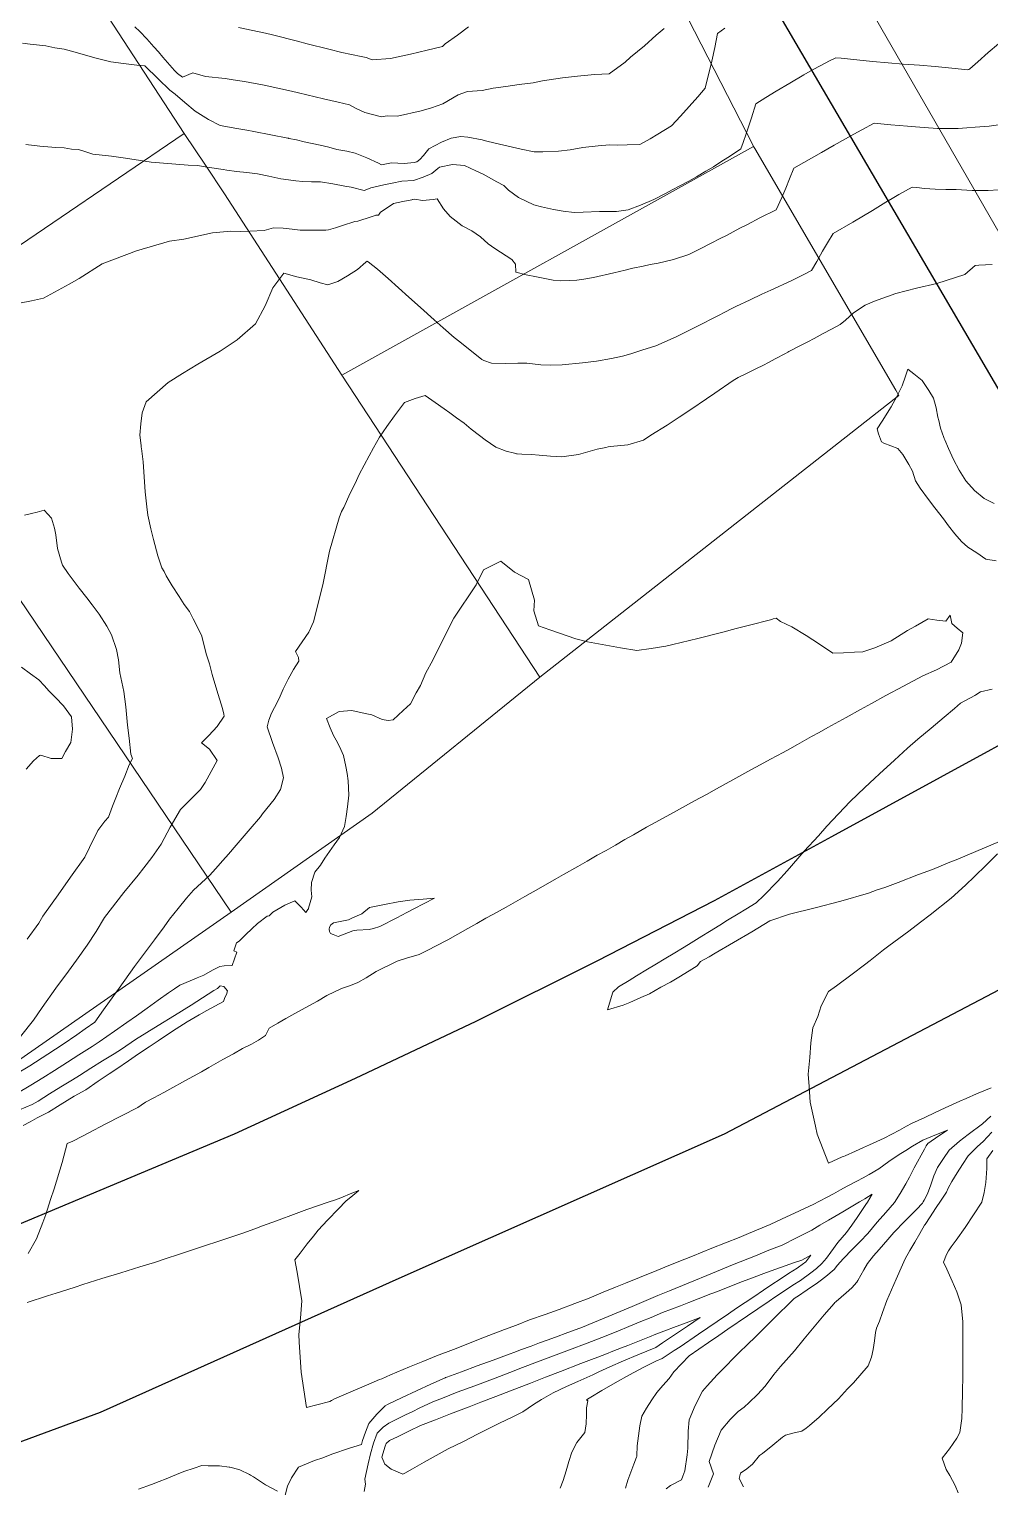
# Model space of a CAD drawing. Header units: inches. Extents: x 11351264 to 11356330, y 6702313 to 6706468.
# Drawn here: x 11353369.8 to 11353656.1, y 6704153.8 to 6704588.1 of the extents above; entities that cross this region are included whole.
import ezdxf

# ---------------------------------------------------------------- set-up
doc = ezdxf.new("R2010")
doc.units = ezdxf.units.IN
doc.header["$MEASUREMENT"] = 0
doc.layers.add('Shumate_Contours_clip1', color=7, linetype='Continuous', lineweight=0)
doc.layers.add('Shumate_Parcels_clip1', color=7, linetype='Continuous', lineweight=0)
doc.layers.add('Shumate_Streets_clip1', color=7, linetype='Continuous')

msp = doc.modelspace()

# ---------------------------------------------------------------- linework, layer by layer
at = {"layer": 'Shumate_Contours_clip1'}
for points, elevation in [([(11353577.11, 6704588.38), (11353574.95, 6704586.84), (11353574.07, 6704582.66), (11353573.17, 6704578.54), (11353572.22, 6704574.48), (11353571.37, 6704570.99), (11353571.24, 6704570.53), (11353569.06, 6704567.93), (11353566.49, 6704565.03), (11353563.89, 6704562.13), (11353561.19, 6704559.25), (11353557.17, 6704556.79), (11353554.79, 6704555.45), (11353551.79, 6704553.76), (11353548.02, 6704553.58), (11353545.11, 6704553.53), (11353542.7, 6704553.65), (11353539.33, 6704553.32), (11353534.74, 6704552.79), (11353530.95, 6704552.15), (11353527.55, 6704551.69), (11353522.87, 6704551.56), (11353520.24, 6704551.58), (11353516.4, 6704552.32), (11353512.55, 6704553.21), (11353508.69, 6704554.13), (11353505.77, 6704554.86), (11353504.73, 6704555.11), (11353500.54, 6704555.92), (11353498.44, 6704556.13), (11353495.49, 6704555.64), (11353492.69, 6704554.43), (11353488.85, 6704552.46), (11353487.28, 6704550.46), (11353486.25, 6704549.24), (11353485.3, 6704548.61), (11353484.53, 6704548.33), (11353481.51, 6704548.04), (11353477.71, 6704548.22), (11353474.8, 6704547.71), (11353473.91, 6704548.15), (11353470.36, 6704549.78), (11353466.98, 6704551.18), (11353464.48, 6704551.74), (11353461.47, 6704552.26), (11353459.07, 6704552.89), (11353456.46, 6704553.57), (11353454.09, 6704554.06), (11353451.75, 6704554.56), (11353449.43, 6704555.08), (11353447.15, 6704555.54), (11353447.05, 6704555.57), (11353446.98, 6704555.58), (11353446.83, 6704555.61), (11353441.83, 6704556.59), (11353436.73, 6704557.58), (11353434.62, 6704557.97), (11353431.66, 6704558.5), (11353426.67, 6704559.35), (11353423.26, 6704561.17), (11353419.28, 6704563.62), (11353416.13, 6704566.2), (11353413.25, 6704568.69), (11353411.73, 6704569.96), (11353408.24, 6704573.33), (11353404.28, 6704577.16), (11353401.84, 6704577.38), (11353397.86, 6704577.83), (11353394.09, 6704578.37), (11353389.31, 6704579.58), (11353384.19, 6704581.07), (11353380.18, 6704582.1), (11353377.47, 6704582.51), (11353374.71, 6704583.1), (11353370.11, 6704583.61), (11353367.78, 6704583.92)], 1418), ([(11353559.03, 6704588.31), (11353556.62, 6704586.26), (11353553.15, 6704583.15), (11353549.02, 6704579.7), (11353547.35, 6704578.24), (11353542.58, 6704574.79), (11353538.25, 6704574.59), (11353533.16, 6704574.12), (11353528.67, 6704573.61), (11353522.79, 6704572.74), (11353520, 6704572.11), (11353515.82, 6704571.63), (11353511.84, 6704570.98), (11353508.1, 6704570.46), (11353504.73, 6704569.77), (11353500.4, 6704569.55), (11353497.63, 6704568.5), (11353493.08, 6704565.87), (11353489.63, 6704564.69), (11353486.59, 6704563.78), (11353479.51, 6704562.17), (11353476.43, 6704562.24), (11353474.78, 6704561.98), (11353469.8, 6704563.25), (11353467.02, 6704564.6), (11353465.21, 6704565.56), (11353461.84, 6704566.37), (11353457.51, 6704567.3), (11353450.06, 6704569.11), (11353447.96, 6704569.58), (11353439.85, 6704571.44), (11353433.95, 6704572.51), (11353430.57, 6704573), (11353428.15, 6704573.36), (11353422.33, 6704573.98), (11353418.54, 6704575.05), (11353415.53, 6704573.74), (11353413.99, 6704574.83), (11353413.05, 6704575.74), (11353410.97, 6704578.19), (11353409.65, 6704579.75), (11353408.31, 6704581.3), (11353406.95, 6704582.83), (11353404.82, 6704585.2), (11353402.72, 6704587.35), (11353401.24, 6704588.82)], 1420), ([(11353500.67, 6704588.82), (11353497.45, 6704586.34), (11353493.77, 6704583.73), (11353492.91, 6704582.96), (11353488.39, 6704581.8), (11353483.44, 6704580.62), (11353477.43, 6704579.33), (11353472, 6704578.97), (11353470.23, 6704579.65), (11353468.77, 6704579.93), (11353462.97, 6704581.16), (11353459.11, 6704582.08), (11353452.65, 6704583.73), (11353449.7, 6704584.51), (11353442.29, 6704586.39), (11353440.23, 6704586.87), (11353432.16, 6704588.56)], 1422), ([(11353658.61, 6704583.73), (11353655.56, 6704581.11), (11353652.49, 6704578.39), (11353650.06, 6704576.25), (11353649.78, 6704576.04), (11353649.53, 6704576), (11353644.69, 6704576.49), (11353639.75, 6704576.99), (11353635.08, 6704577.39), (11353630.25, 6704577.69), (11353625.8, 6704578.02), (11353621.13, 6704578.49), (11353616.47, 6704579), (11353611.77, 6704579.42), (11353610.14, 6704579.57), (11353608.28, 6704578.63), (11353605.72, 6704577.31), (11353603.17, 6704575.95), (11353600.62, 6704574.51), (11353596.41, 6704572.03), (11353592.39, 6704569.58), (11353589.31, 6704567.69), (11353586.35, 6704565.88), (11353585.01, 6704561.65), (11353584.13, 6704559.02), (11353583.44, 6704556.95), (11353582.54, 6704554.32), (11353581.81, 6704552.4), (11353579.65, 6704550.96), (11353577.96, 6704549.87), (11353575.9, 6704548.57), (11353573.67, 6704547.1), (11353571.39, 6704545.74), (11353568.68, 6704544.11), (11353566.32, 6704542.85), (11353563.43, 6704541.27), (11353561.63, 6704540.31), (11353559.16, 6704538.98), (11353555.93, 6704537.29), (11353552, 6704535.68), (11353548.32, 6704534.26), (11353544.84, 6704533.75), (11353541.75, 6704533.78), (11353539.7, 6704533.74), (11353534.86, 6704533.54), (11353532.19, 6704533.49), (11353528.9, 6704533.91), (11353526.04, 6704534.39), (11353522.43, 6704535.13), (11353520.22, 6704535.76), (11353515.64, 6704537.89), (11353512.63, 6704540.11), (11353511.19, 6704541.55), (11353509.16, 6704542.63), (11353505.12, 6704544.84), (11353502.92, 6704545.84), (11353499.5, 6704547.44), (11353495.89, 6704547.79), (11353492.03, 6704547.01), (11353491.54, 6704546.56), (11353489.8, 6704545.07), (11353487.24, 6704543.96), (11353484.33, 6704543.04), (11353480.83, 6704542.77), (11353477.92, 6704542.16), (11353475.46, 6704541.74), (11353471.59, 6704540.84), (11353470.39, 6704540.34), (11353469.63, 6704540.03), (11353465.77, 6704541.01), (11353463.9, 6704541.32), (11353460.23, 6704542), (11353456.62, 6704542.57), (11353453.94, 6704542.6), (11353451.34, 6704542.68), (11353449.27, 6704542.9), (11353447.11, 6704543.16), (11353444.79, 6704543.53), (11353441.16, 6704544.26), (11353437.8, 6704544.95), (11353434.66, 6704545.41), (11353431.53, 6704545.71), (11353428.71, 6704546.06), (11353427.55, 6704546.27), (11353422.87, 6704547), (11353419.94, 6704547.43), (11353417.15, 6704547.61), (11353406.19, 6704548.45), (11353399.82, 6704549.5), (11353397.84, 6704549.8), (11353394.37, 6704550.24), (11353388.77, 6704550.86), (11353386.65, 6704551.54), (11353384.46, 6704552.19), (11353382.44, 6704552.37), (11353380.21, 6704552.69), (11353377.73, 6704552.84), (11353372.96, 6704553.26), (11353368.82, 6704553.7)], 1416), ([(11353660.73, 6704559.86), (11353655.87, 6704559.22), (11353651.69, 6704558.87), (11353649.16, 6704558.67), (11353646.6, 6704558.51), (11353642.32, 6704558.46), (11353641.31, 6704558.47), (11353640.43, 6704558.53), (11353636.44, 6704558.75), (11353633.88, 6704558.94), (11353631.52, 6704559.14), (11353626.53, 6704559.63), (11353621.54, 6704560.13), (11353617.95, 6704558.13), (11353615.56, 6704556.79), (11353609.66, 6704553.51), (11353605.85, 6704551.33), (11353603.63, 6704550.06), (11353597.68, 6704546.67), (11353596.39, 6704543.47), (11353595.26, 6704540.73), (11353594.06, 6704537.97), (11353592.37, 6704534.28), (11353587.5, 6704531.85), (11353583.82, 6704529.9), (11353581.6, 6704528.75), (11353577.6, 6704526.65), (11353575.71, 6704525.7), (11353573.06, 6704524.34), (11353569.7, 6704522.62), (11353566.36, 6704521), (11353561.76, 6704519.47), (11353557.24, 6704518.39), (11353554.8, 6704517.93), (11353552.73, 6704517.46), (11353549.67, 6704516.83), (11353548.5, 6704516.56), (11353547.39, 6704516.32), (11353544.05, 6704515.5), (11353537.94, 6704514.09), (11353535.08, 6704513.64), (11353533.01, 6704513.31), (11353530.67, 6704513.22), (11353528.24, 6704513.06), (11353525.95, 6704513.26), (11353520.98, 6704514.25), (11353517.88, 6704514.94), (11353514.76, 6704515.68), (11353514.66, 6704518.1), (11353513.61, 6704519.49), (11353508.53, 6704522.74), (11353506.55, 6704524.17), (11353504.24, 6704526.21), (11353501.66, 6704528.05), (11353498.8, 6704529.5), (11353495.27, 6704532.31), (11353493.22, 6704534.51), (11353491.33, 6704537.51), (11353490.13, 6704537.36), (11353487.03, 6704537.03), (11353484.74, 6704537.47), (11353484.12, 6704537.32), (11353483.97, 6704537.3), (11353483.84, 6704537.27), (11353481.18, 6704536.7), (11353478.38, 6704536.11), (11353478.22, 6704536.06), (11353474.46, 6704533.6), (11353473.9, 6704532.68), (11353473.07, 6704532.63), (11353472.85, 6704532.55), (11353471.66, 6704532.2), (11353467.71, 6704530.9), (11353466.84, 6704530.77), (11353463.18, 6704529.6), (11353461.09, 6704528.94), (11353458.99, 6704528.3), (11353458.21, 6704528.23), (11353454.8, 6704528.18), (11353452.68, 6704528.19), (11353450.57, 6704528.21), (11353448.11, 6704528.54), (11353445.48, 6704528.76), (11353442.56, 6704528.87), (11353439.82, 6704528.07), (11353435.54, 6704527.89), (11353432.64, 6704527.84), (11353429.83, 6704527.92), (11353428.81, 6704527.85), (11353424.46, 6704527.41), (11353415.89, 6704525.53), (11353411.58, 6704524.92), (11353401.77, 6704522.05), (11353391.58, 6704518.14), (11353384.72, 6704513.76), (11353381.75, 6704512.12), (11353374.07, 6704507.92), (11353370.47, 6704507.11), (11353366.88, 6704506.42)], 1414), ([(11353658.65, 6704540.19), (11353655.54, 6704540.02), (11353650.8, 6704540.03), (11353646.05, 6704540.3), (11353642.91, 6704540.35), (11353639.76, 6704540.44), (11353636.59, 6704540.65), (11353634.31, 6704540.87), (11353632.89, 6704540.99), (11353628.95, 6704538.82), (11353626.93, 6704537.63), (11353625.11, 6704536.53), (11353621.11, 6704534.09), (11353615.27, 6704530.57), (11353609.37, 6704527.16), (11353607.71, 6704524.4), (11353606.18, 6704521.95), (11353604.52, 6704518.86), (11353602.93, 6704516.16), (11353600.41, 6704514.9), (11353596.9, 6704513.15), (11353590.78, 6704510.29), (11353588.14, 6704509.11), (11353584.65, 6704507.45), (11353580.38, 6704505.44), (11353579.01, 6704504.77), (11353577.3, 6704503.85), (11353574.98, 6704502.66), (11353568.74, 6704499.48), (11353562.55, 6704496.41), (11353556.57, 6704493.75), (11353552.38, 6704492.44), (11353549.11, 6704491.38), (11353546.64, 6704490.64), (11353543.33, 6704489.92), (11353538.88, 6704489.19), (11353534.69, 6704488.68), (11353528.62, 6704488.11), (11353525.07, 6704487.94), (11353522.28, 6704488.07), (11353518.06, 6704488.59), (11353515.42, 6704488.55), (11353511.72, 6704488.46), (11353507.52, 6704488.62), (11353505.26, 6704489.34), (11353504.69, 6704489.62), (11353502.55, 6704491.34), (11353499.75, 6704493.6), (11353498.11, 6704494.93), (11353496.47, 6704496.27), (11353493.19, 6704499.12), (11353490.51, 6704501.47), (11353486.4, 6704505.15), (11353482.91, 6704508.25), (11353479.83, 6704511.04), (11353476.78, 6704513.85), (11353473.63, 6704516.58), (11353470.8, 6704518.76), (11353470.49, 6704518.92), (11353470.16, 6704518.71), (11353467.62, 6704516.53), (11353464.68, 6704514.62), (11353461.74, 6704512.95), (11353458.81, 6704511.92), (11353456.48, 6704512.54), (11353453.74, 6704513.44), (11353449.56, 6704514.29), (11353445.69, 6704515.37), (11353442.36, 6704511.02), (11353440.1, 6704505.64), (11353437.2, 6704500.26), (11353431.8, 6704495.57), (11353426.73, 6704492.17), (11353420.07, 6704488.28), (11353415.51, 6704485.45), (11353411.16, 6704482.77), (11353404.67, 6704477.02), (11353403.44, 6704473.79), (11353403.09, 6704470.47), (11353402.81, 6704467.15), (11353403.19, 6704464), (11353403.21, 6704463.79), (11353403.19, 6704463.52), (11353403.31, 6704463.12), (11353403.72, 6704459.2), (11353404.08, 6704454.72), (11353404.37, 6704450.23), (11353404.86, 6704445.77), (11353405.18, 6704443.25), (11353406.09, 6704439.2), (11353406.81, 6704436.04), (11353408.17, 6704431.2), (11353409.37, 6704427.62), (11353410.01, 6704426.51), (11353410.65, 6704425.17), (11353412.37, 6704422.26), (11353414.45, 6704419.01), (11353415.98, 6704416.65), (11353417.52, 6704414.55), (11353418.64, 6704412.44), (11353421.11, 6704407.54), (11353422.68, 6704401.68), (11353423.48, 6704398.98), (11353424.37, 6704395.79), (11353425.74, 6704391.19), (11353427.39, 6704385.66), (11353427.81, 6704384.04), (11353427.89, 6704383.37), (11353425.82, 6704380.37), (11353423.32, 6704377.68), (11353421.15, 6704375.48), (11353423.5, 6704373.55), (11353425.77, 6704370.22), (11353423.98, 6704366.93), (11353422.23, 6704363.59), (11353420.85, 6704361.58), (11353417.88, 6704358.53), (11353414.84, 6704355.57), (11353411.82, 6704350.37), (11353409.13, 6704345.22), (11353406.34, 6704341.3), (11353403.93, 6704338.18), (11353402.28, 6704336.03), (11353398.03, 6704330.89), (11353392.2, 6704323.38), (11353389.75, 6704319.28), (11353387.12, 6704315.21), (11353383.87, 6704310.67), (11353381.53, 6704307.42), (11353377.76, 6704302.32), (11353373.67, 6704296.63), (11353371.08, 6704292.82), (11353367.23, 6704287.91)], 1412), ([(11353656.72, 6704518), (11353652.81, 6704517.77), (11353651.73, 6704517.71), (11353648.59, 6704514.96), (11353640.24, 6704512.34), (11353634.21, 6704510.92), (11353628.01, 6704509.35), (11353621.65, 6704507.02), (11353618.95, 6704505.83), (11353615.4, 6704503.57), (11353613.02, 6704501.36), (11353611.43, 6704500.07), (11353608.86, 6704498.74), (11353606.34, 6704497.45), (11353603.68, 6704495.97), (11353601.79, 6704494.92), (11353599.82, 6704493.91), (11353596.17, 6704492.01), (11353595.89, 6704491.83), (11353595.16, 6704491.5), (11353592.13, 6704489.89), (11353590.25, 6704488.89), (11353588.37, 6704487.91), (11353586.48, 6704486.94), (11353583.75, 6704485.59), (11353581.05, 6704484.29), (11353579.61, 6704483.44), (11353574.06, 6704479.59), (11353571.61, 6704477.96), (11353566.98, 6704474.76), (11353563.44, 6704472.51), (11353559.89, 6704470.08), (11353555.01, 6704467.1), (11353552.81, 6704465.61), (11353548.14, 6704464.29), (11353543, 6704463.77), (11353542.29, 6704463.65), (11353541.61, 6704463.48), (11353539, 6704462.92), (11353533.5, 6704461.35), (11353528.52, 6704460.62), (11353525.11, 6704460.85), (11353521.74, 6704461.21), (11353519.47, 6704461.4), (11353516.61, 6704461.44), (11353515.22, 6704461.55), (11353515.05, 6704461.58), (11353514.42, 6704461.74), (11353511.92, 6704462.38), (11353508.84, 6704463.55), (11353505.7, 6704465.7), (11353503.96, 6704467.03), (11353501.47, 6704468.91), (11353499.38, 6704470.71), (11353497.16, 6704472.31), (11353495.12, 6704473.78), (11353493.42, 6704474.97), (11353490.82, 6704476.81), (11353487.75, 6704478.92), (11353484.8, 6704478), (11353481.68, 6704476.89), (11353478.67, 6704472.84), (11353476.37, 6704469.69), (11353474.17, 6704466.54), (11353472.39, 6704463.34), (11353471.06, 6704461), (11353468.12, 6704455.45), (11353466.9, 6704452.71), (11353465.44, 6704449.88), (11353463.57, 6704445.56), (11353462.89, 6704444.4), (11353462.21, 6704442.51), (11353459.3, 6704432.56), (11353457.28, 6704422.49), (11353454.49, 6704411.55), (11353453.1, 6704408.44), (11353449.11, 6704402.63), (11353450.06, 6704400.89), (11353450.14, 6704399.8), (11353448.52, 6704397.33), (11353446.92, 6704394.38), (11353445.46, 6704391.48), (11353444.26, 6704388.66), (11353442.9, 6704386.02), (11353441.97, 6704384.25), (11353441.19, 6704382.23), (11353440.68, 6704380.22), (11353442.27, 6704375.55), (11353443.99, 6704370.97), (11353444.98, 6704367.88), (11353445.6, 6704364.99), (11353444.73, 6704361.57), (11353442.82, 6704358.61), (11353439.29, 6704354.27), (11353438.77, 6704353.42), (11353435.68, 6704349.85), (11353431.47, 6704344.94), (11353429.19, 6704342.3), (11353427.54, 6704340.43), (11353425.3, 6704337.92), (11353423.59, 6704335.98), (11353421.18, 6704333.76), (11353418.77, 6704331.58), (11353416.64, 6704329.15), (11353414.17, 6704326.1), (11353411.65, 6704322.9), (11353409.97, 6704320.68), (11353407.1, 6704316.72), (11353404.18, 6704312.78), (11353401.22, 6704308.85), (11353396.63, 6704302.36), (11353393.76, 6704298.39), (11353391.98, 6704295.9), (11353389.33, 6704292.27), (11353386.5, 6704290.26), (11353383.97, 6704288.5), (11353379.94, 6704285.66), (11353377.66, 6704284.18), (11353375.32, 6704282.66), (11353369.94, 6704279.26), (11353365.8, 6704276.7)], 1410), ([(11353657.36, 6704446.81), (11353654.35, 6704448.28), (11353651.46, 6704450.61), (11353648.94, 6704453.52), (11353646.91, 6704456.66), (11353645.24, 6704459.88), (11353643.76, 6704463.15), (11353642.66, 6704465.77), (11353642.49, 6704466.14), (11353642.36, 6704466.44), (11353641.38, 6704469.23), (11353640.82, 6704471.46), (11353640.59, 6704472.53), (11353640.06, 6704475.22), (11353639.24, 6704478.14), (11353637.91, 6704480.4), (11353635.9, 6704483.38), (11353633.37, 6704485.35), (11353631.59, 6704486.8), (11353630.96, 6704484.67), (11353629.9, 6704481.8), (11353628.37, 6704478.64), (11353626.7, 6704475.54), (11353623.97, 6704471.27), (11353622.45, 6704468.97), (11353622.9, 6704467.52), (11353623.76, 6704465.18), (11353624.47, 6704464.72), (11353628.63, 6704463.1), (11353630.15, 6704461.36), (11353631.9, 6704458.41), (11353632.98, 6704456.41), (11353633.92, 6704453.53), (11353635.25, 6704451.3), (11353637.79, 6704447.91), (11353639.66, 6704445.49), (11353642.21, 6704442.15), (11353643.69, 6704440.14), (11353645.63, 6704437.72), (11353647.61, 6704435.44), (11353649.52, 6704433.74), (11353652.22, 6704432.04), (11353654.85, 6704430.16), (11353657.98, 6704429.65)], 1408), ([(11353368.41, 6704443.28), (11353370.45, 6704443.78), (11353372.14, 6704444.21), (11353374.3, 6704444.77), (11353376.43, 6704442.36), (11353377.35, 6704439.43), (11353377.78, 6704437.4), (11353378.23, 6704433.33), (11353379.38, 6704429.3), (11353379.73, 6704428.37), (11353381.4, 6704425.91), (11353384.69, 6704421.57), (11353387.02, 6704418.61), (11353388.55, 6704416.56), (11353390.64, 6704413.81), (11353392.94, 6704410.23), (11353394.29, 6704407.68), (11353395.78, 6704403.3), (11353396.39, 6704400.14), (11353396.8, 6704396.31), (11353397.95, 6704390.71), (11353398.58, 6704386.16), (11353399.09, 6704380.75), (11353399.61, 6704376.85), (11353400.05, 6704372.07), (11353400.58, 6704370.76), (11353399.63, 6704368.89), (11353398.25, 6704365.55), (11353396.75, 6704361.8), (11353395.59, 6704359.03), (11353394.66, 6704356.55), (11353393.41, 6704353.35), (11353392.3, 6704352.12), (11353390.26, 6704349.36), (11353387.76, 6704344.22), (11353386.39, 6704341.43), (11353382.14, 6704335.39), (11353378.46, 6704330.17), (11353376.61, 6704327.65), (11353373.91, 6704323.84), (11353372.67, 6704321.72), (11353369.18, 6704316.98)], 1414), ([(11353369.53, 6704223.31), (11353371.98, 6704227.72), (11353373.82, 6704232.52), (11353374.76, 6704234.96), (11353376.17, 6704239.44), (11353377.23, 6704242.6), (11353379.6, 6704250.39), (11353381.13, 6704256.04), (11353382.81, 6704256.82), (11353382.98, 6704256.89), (11353383.16, 6704256.98), (11353387.58, 6704259.26), (11353392.47, 6704261.79), (11353397.33, 6704264.32), (11353402.13, 6704266.84), (11353403.17, 6704267.51), (11353404.48, 6704268.35), (11353406.98, 6704269.67), (11353409.87, 6704271.29), (11353411.7, 6704272.27), (11353416.41, 6704274.87), (11353421.1, 6704277.47), (11353423.36, 6704278.75), (11353427.52, 6704281.07), (11353430.66, 6704282.83), (11353433.33, 6704284.35), (11353436.04, 6704285.64), (11353438.17, 6704286.84), (11353440.19, 6704288.25), (11353441.28, 6704290.48), (11353443.88, 6704291.97), (11353446.24, 6704293.29), (11353448.97, 6704294.78), (11353450.94, 6704295.88), (11353455.66, 6704298.46), (11353458.5, 6704300.18), (11353462.82, 6704302.28), (11353465.5, 6704303.16), (11353467.73, 6704304.02), (11353470.18, 6704305.45), (11353473.18, 6704307.3), (11353479.42, 6704310.41), (11353482.23, 6704311.25), (11353486.05, 6704312.39), (11353488.81, 6704313.78), (11353490.85, 6704314.85), (11353494.55, 6704316.8), (11353497.48, 6704318.41), (11353500.54, 6704320.14), (11353503.22, 6704321.66), (11353505.9, 6704323.18), (11353507.92, 6704324.29), (11353511.96, 6704326.5), (11353517.49, 6704329.63), (11353521.59, 6704331.97), (11353526.93, 6704335.01), (11353529.02, 6704336.19), (11353533.29, 6704338.63), (11353536.08, 6704340.22), (11353539.09, 6704341.94), (11353541.69, 6704343.42), (11353544.46, 6704345.01), (11353547.31, 6704346.64), (11353549.83, 6704348.08), (11353553.76, 6704350.28), (11353556.34, 6704351.72), (11353560.86, 6704354.24), (11353562.69, 6704355.23), (11353568.05, 6704358.15), (11353571.65, 6704360.11), (11353574.65, 6704361.75), (11353579.5, 6704364.42), (11353583.95, 6704366.87), (11353588.74, 6704369.49), (11353590.71, 6704370.57), (11353594.46, 6704372.62), (11353596.41, 6704373.71), (11353598.7, 6704374.97), (11353600.8, 6704376.14), (11353602.94, 6704377.32), (11353605.19, 6704378.56), (11353607.78, 6704379.99), (11353613.28, 6704383.01), (11353617.47, 6704385.34), (11353620.79, 6704387.18), (11353625.11, 6704389.59), (11353630.35, 6704392.32), (11353636.05, 6704395.39), (11353640.16, 6704397.24), (11353644.55, 6704399.47), (11353646.81, 6704403.15), (11353647.6, 6704405.18), (11353648.04, 6704408.26), (11353646.35, 6704409.64), (11353644.75, 6704411.04), (11353644.27, 6704413.46), (11353642.99, 6704411.68), (11353640.24, 6704411.98), (11353637.72, 6704412.44), (11353633.87, 6704410.24), (11353631.52, 6704408.92), (11353626.65, 6704405.82), (11353621.77, 6704403.74), (11353618.22, 6704402.54), (11353615.73, 6704402.43), (11353612.46, 6704402.22), (11353609.24, 6704402.15), (11353605.34, 6704404.83), (11353601.3, 6704407.44), (11353597.02, 6704409.97), (11353593.67, 6704411.57), (11353592.36, 6704412.57), (11353591.49, 6704412.37), (11353591.27, 6704412.3), (11353591.14, 6704412.25), (11353584.02, 6704410.4), (11353580.44, 6704409.47), (11353576.53, 6704408.46), (11353569.06, 6704406.56), (11353561.6, 6704404.72), (11353559.52, 6704404.27), (11353555.11, 6704403.55), (11353550.84, 6704402.94), (11353546.04, 6704403.71), (11353536.18, 6704405.54), (11353532.69, 6704406.48), (11353524.9, 6704409.14), (11353521.54, 6704410.3), (11353520.21, 6704414.78), (11353520.34, 6704418), (11353518.54, 6704424.1), (11353514.41, 6704426.34), (11353510.37, 6704429.56), (11353505.22, 6704427.04), (11353502.94, 6704422.57), (11353496.32, 6704412.59), (11353494.85, 6704409.68), (11353490.11, 6704400.13), (11353488.03, 6704396.29), (11353486.37, 6704392.49), (11353485.09, 6704390.39), (11353483.41, 6704387.12), (11353481.26, 6704385.06), (11353478.23, 6704382.26), (11353476.79, 6704382.1), (11353475.01, 6704382.36), (11353471.88, 6704383.79), (11353469.87, 6704384.17), (11353465.9, 6704385.08), (11353462.17, 6704384.82), (11353458.44, 6704382.66), (11353459.51, 6704379.91), (11353460.5, 6704377.64), (11353461.67, 6704375.56), (11353462.65, 6704373.49), (11353463.5, 6704371.66), (11353464.17, 6704368.36), (11353464.55, 6704366.27), (11353464.89, 6704364.12), (11353465.05, 6704359.82), (11353464.64, 6704356.39), (11353464.23, 6704353.5), (11353463.78, 6704350.48), (11353462.31, 6704347.27), (11353460.72, 6704345.04), (11353457.92, 6704341.08), (11353456.57, 6704338.99), (11353454.91, 6704336.89), (11353453.93, 6704333.86), (11353453.78, 6704331.58), (11353453.99, 6704329.59), (11353453.06, 6704326.22), (11353453.04, 6704325.97), (11353452.85, 6704325.77), (11353452.28, 6704324.94), (11353450.83, 6704326.47), (11353448.91, 6704328.35), (11353445.95, 6704327.04), (11353442.39, 6704324.98), (11353441.34, 6704323.94), (11353440.71, 6704323.81), (11353437.86, 6704321.59), (11353436.11, 6704319.99), (11353434.31, 6704318.34), (11353432.33, 6704316.39), (11353431.61, 6704315.88), (11353430.75, 6704313.44), (11353431.63, 6704313.1), (11353430.29, 6704309.11), (11353427.9, 6704309.05), (11353426.57, 6704308.86), (11353424.43, 6704307.72), (11353421.82, 6704306.27), (11353419.82, 6704305.4), (11353417.78, 6704304.57), (11353414.72, 6704303.24), (11353413.11, 6704302.14), (11353411.34, 6704300.99), (11353408.25, 6704298.75), (11353404.94, 6704296.39), (11353401.77, 6704294.14), (11353398.92, 6704292.14), (11353395.21, 6704289.53), (11353390.65, 6704286.4), (11353388.52, 6704284.94), (11353384.62, 6704282.46), (11353381.21, 6704280.29), (11353377.29, 6704277.79), (11353373.86, 6704275.6), (11353370.31, 6704273.45), (11353366.07, 6704270.96)], 1408), ([(11353367.51, 6704397.97), (11353370.16, 6704396.04), (11353372.64, 6704394.24), (11353374.35, 6704392.45), (11353375.67, 6704390.91), (11353377.62, 6704388.99), (11353380.01, 6704386.46), (11353382.39, 6704383.17), (11353382.73, 6704379.54), (11353382.25, 6704375.53), (11353380.59, 6704372.87), (11353379.55, 6704370.79), (11353376.39, 6704370.77), (11353373.25, 6704371.74), (11353372.86, 6704371.64), (11353371.09, 6704370.14), (11353368.9, 6704367.63)], 1416), ([(11353658.9, 6704346.04), (11353654.47, 6704344.15), (11353649.29, 6704341.98), (11353646.49, 6704340.84), (11353644.12, 6704339.85), (11353638.97, 6704337.75), (11353634.81, 6704336.22), (11353628.69, 6704333.89), (11353624.74, 6704332.4), (11353622.52, 6704331.63), (11353619.89, 6704330.66), (11353611.62, 6704328.3), (11353604, 6704326.25), (11353596.32, 6704324.37), (11353590.53, 6704322.4), (11353585.1, 6704319.19), (11353579.68, 6704315.98), (11353574.25, 6704312.78), (11353572.45, 6704311.68), (11353569.85, 6704310.28), (11353568.83, 6704309.01), (11353566.49, 6704307.5), (11353563.41, 6704305.62), (11353560.91, 6704304.15), (11353557.98, 6704302.62), (11353554.62, 6704300.68), (11353552.03, 6704299.55), (11353548.74, 6704298.1), (11353546.76, 6704297.25), (11353542.16, 6704295.89), (11353543.73, 6704301.16), (11353545.37, 6704302.76), (11353548.54, 6704304.69), (11353550.81, 6704306.03), (11353554.01, 6704307.99), (11353556.26, 6704309.29), (11353559.49, 6704311.27), (11353561.7, 6704312.58), (11353564.95, 6704314.57), (11353567.07, 6704315.89), (11353570.23, 6704317.82), (11353572.48, 6704319.24), (11353575.62, 6704321.16), (11353577.9, 6704322.57), (11353581.03, 6704324.48), (11353583.32, 6704325.9), (11353586.43, 6704327.81), (11353588.66, 6704329.93), (11353592.83, 6704334.11), (11353595.67, 6704337.32), (11353600.76, 6704343.13), (11353604.99, 6704347.79), (11353607.52, 6704350.62), (11353610.96, 6704354.29), (11353614.43, 6704358), (11353618.76, 6704362.16), (11353621.66, 6704364.83), (11353623.16, 6704366.26), (11353627.65, 6704370.32), (11353631.52, 6704373.9), (11353634.64, 6704376.56), (11353638.55, 6704379.81), (11353642.41, 6704383.07), (11353645.57, 6704385.73), (11353647.36, 6704387.23), (11353651.62, 6704389.55), (11353651.91, 6704389.71), (11353653.27, 6704390.6), (11353656.76, 6704391.4)], 1410), ([(11353656.48, 6704272.7), (11353652.09, 6704270.87), (11353649, 6704269.48), (11353647.12, 6704268.65), (11353642.74, 6704266.66), (11353639.73, 6704265.29), (11353636.64, 6704263.86), (11353632.69, 6704262.06), (11353631.24, 6704261.25), (11353629.17, 6704260.01), (11353624.59, 6704257.68), (11353620.24, 6704255.65), (11353618.41, 6704254.84), (11353616.06, 6704253.82), (11353612.96, 6704252.44), (11353612.45, 6704252.23), (11353612.1, 6704252.07), (11353607.97, 6704250.23), (11353604.58, 6704258.87), (11353604.08, 6704261.26), (11353602.55, 6704268.38), (11353602.21, 6704273.05), (11353601.93, 6704276.78), (11353602.41, 6704281.74), (11353602.67, 6704286.06), (11353603.3, 6704290.54), (11353604.76, 6704293.87), (11353605.75, 6704297.11), (11353608.01, 6704301.33), (11353610.35, 6704303.06), (11353615.02, 6704306.52), (11353618.66, 6704309.31), (11353620.42, 6704310.63), (11353624.41, 6704313.73), (11353626, 6704314.99), (11353631.93, 6704319.38), (11353635.41, 6704322.07), (11353638.31, 6704324.25), (11353644.55, 6704329.2), (11353648.79, 6704333.04), (11353651.52, 6704335.66), (11353654.96, 6704338.98), (11353658.29, 6704342.34)], 1410), ([(11353367.96, 6704261.44), (11353370.1, 6704262.57), (11353372.2, 6704263.69), (11353375.57, 6704265.46), (11353379.07, 6704267.6), (11353383.21, 6704270.15), (11353386.63, 6704272.04), (11353390.37, 6704274.6), (11353393.62, 6704276.79), (11353395.95, 6704278.37), (11353399.37, 6704280.69), (11353402.39, 6704282.77), (11353405.59, 6704284.92), (11353408.22, 6704286.67), (11353412.48, 6704289.52), (11353414.73, 6704290.96), (11353416.84, 6704292.31), (11353420.44, 6704294.46), (11353422.69, 6704295.68), (11353427.69, 6704298.36), (11353428.12, 6704299.62), (11353428.64, 6704300.49), (11353428.9, 6704301.61), (11353427.77, 6704302.88), (11353426.72, 6704303.09), (11353425.87, 6704302.27), (11353424.79, 6704301.69), (11353421.44, 6704299.51), (11353418.02, 6704297.34), (11353413.08, 6704294.25), (11353408.27, 6704291.26), (11353404.89, 6704289.15), (11353401.5, 6704287.02), (11353397.34, 6704284.2), (11353395.1, 6704282.81), (11353391.65, 6704280.67), (11353388.21, 6704278.53), (11353384.76, 6704276.38), (11353382.68, 6704275.09), (11353379.27, 6704272.97), (11353375.85, 6704270.84), (11353372.44, 6704268.71), (11353370.64, 6704267.66), (11353366.95, 6704266.06)], 1406), ([(11353572.14, 6704153.72), (11353573.67, 6704157.64), (11353572.43, 6704161.35), (11353574.13, 6704166.18), (11353576, 6704170.63), (11353578.68, 6704173.88), (11353581.09, 6704176.19), (11353582.88, 6704177.54), (11353584.38, 6704178.92), (11353586.85, 6704181.27), (11353589.12, 6704183.82), (11353591.71, 6704187.21), (11353593.67, 6704189.68), (11353597.84, 6704194.34), (11353600.76, 6704197.9), (11353603.69, 6704201.46), (11353606.72, 6704205.02), (11353609.71, 6704208.43), (11353609.75, 6704208.5), (11353609.81, 6704208.58), (11353610.26, 6704208.99), (11353613.24, 6704211.54), (11353614.97, 6704213.06), (11353616.43, 6704214.73), (11353616.76, 6704215.21), (11353618.51, 6704218.43), (11353619.64, 6704220.35), (11353621.42, 6704222.56), (11353623.12, 6704224.54), (11353625.7, 6704227.47), (11353627.4, 6704229.57), (11353630.68, 6704232.95), (11353634.16, 6704236.44), (11353636.02, 6704238.34), (11353636.21, 6704238.65), (11353636.53, 6704239.17), (11353637.45, 6704241.07), (11353638.49, 6704243.8), (11353639.35, 6704246.49), (11353640.43, 6704248.95), (11353642.2, 6704251.63), (11353643.92, 6704254.12), (11353647.05, 6704256.78), (11353649.62, 6704258.76), (11353653.82, 6704261.98), (11353656.34, 6704264.21)], 1410), ([(11353559.62, 6704153.14), (11353560.93, 6704154.17), (11353564.18, 6704155.86), (11353564.58, 6704156.94), (11353565.15, 6704158.59), (11353565.82, 6704163.36), (11353566.07, 6704165.3), (11353566.15, 6704170.37), (11353566.45, 6704173.79), (11353568.28, 6704177.97), (11353570.45, 6704182.28), (11353571.87, 6704183.84), (11353574.84, 6704187.16), (11353577.55, 6704189.96), (11353579.44, 6704191.92), (11353581.32, 6704193.78), (11353583.81, 6704196.17), (11353586.19, 6704198.49), (11353587.92, 6704200.2), (11353590.56, 6704202.81), (11353593.21, 6704205.41), (11353595.86, 6704208.01), (11353597.77, 6704209.87), (11353598.56, 6704210.41), (11353598.7, 6704210.5), (11353601.65, 6704212.5), (11353604.67, 6704214.58), (11353605.48, 6704215.15), (11353607.2, 6704216.41), (11353609.71, 6704218.51), (11353610.67, 6704219.83), (11353612.39, 6704221.76), (11353615.16, 6704224.55), (11353617.39, 6704226.84), (11353619.65, 6704229.22), (11353622.45, 6704232.66), (11353625.03, 6704235.55), (11353627.63, 6704238.47), (11353629.33, 6704241.2), (11353631, 6704244.02), (11353632.1, 6704246.05), (11353633.53, 6704248.81), (11353636.62, 6704254.42), (11353637.13, 6704255.37), (11353637.61, 6704256.05), (11353640.9, 6704258.32), (11353643.4, 6704260.05), (11353639.68, 6704258.54), (11353636.11, 6704257.11), (11353633, 6704255.24), (11353631.01, 6704254), (11353629.03, 6704252.79), (11353625.99, 6704250.68), (11353622.96, 6704248.48), (11353620.14, 6704246.86), (11353618.27, 6704245.87), (11353616.4, 6704244.87), (11353613.58, 6704243.35), (11353611.52, 6704242.23), (11353609.46, 6704241.12), (11353607.4, 6704240.01), (11353605.53, 6704239.01), (11353605.27, 6704238.87), (11353605.14, 6704238.79), (11353603.59, 6704237.98), (11353600.81, 6704236.67), (11353597.84, 6704235.28), (11353594.2, 6704233.59), (11353590.57, 6704231.91), (11353584.15, 6704229.26), (11353581.39, 6704228.12), (11353573.24, 6704224.86), (11353567.5, 6704222.55), (11353565.12, 6704221.59), (11353560.38, 6704219.68), (11353556.82, 6704218.25), (11353551.7, 6704216.18), (11353547.49, 6704214.48), (11353544.46, 6704213.25), (11353540.85, 6704211.77), (11353536.65, 6704210.04), (11353532.4, 6704208.38), (11353527.76, 6704206.6), (11353523.55, 6704205.16), (11353518.87, 6704203.51), (11353514.97, 6704202), (11353511.39, 6704200.65), (11353505.52, 6704198.36), (11353496.21, 6704194.71), (11353491.16, 6704192.81), (11353487.13, 6704191.16), (11353483.1, 6704189.51), (11353477.47, 6704187.2), (11353474.89, 6704185.98), (11353474.21, 6704185.73), (11353470.28, 6704184.07), (11353466.34, 6704182.38), (11353460.82, 6704180.05), (11353459.87, 6704179.47), (11353459.43, 6704179.25), (11353455.5, 6704178.24), (11353452.44, 6704177.46), (11353450.87, 6704187.99), (11353450.28, 6704196.9), (11353450.12, 6704199.19), (11353450.61, 6704204.05), (11353451, 6704209.16), (11353449.64, 6704217.77), (11353449, 6704221.41), (11353450.53, 6704223.41), (11353452.66, 6704226.14), (11353454.49, 6704228.45), (11353455.9, 6704230.21), (11353458.66, 6704233.23), (11353461.94, 6704236.63), (11353464.16, 6704238.91), (11353466.26, 6704240.63), (11353468.05, 6704242.09), (11353465.9, 6704241.23), (11353462.66, 6704239.92), (11353461.04, 6704239.31), (11353458.93, 6704238.59), (11353455.75, 6704237.49), (11353452.57, 6704236.37), (11353449.39, 6704235.25), (11353443.53, 6704233.02), (11353439.35, 6704231.5), (11353437.01, 6704230.66), (11353433.5, 6704229.4), (11353427.17, 6704227.28), (11353421.17, 6704225.3), (11353413.96, 6704222.87), (11353410.95, 6704221.88), (11353407.12, 6704220.6), (11353402.75, 6704219.34), (11353397.1, 6704217.58), (11353391.44, 6704215.82), (11353385.76, 6704214.03), (11353383.5, 6704213.29), (11353381.29, 6704212.62), (11353377.82, 6704211.49), (11353375.26, 6704210.68), (11353369.22, 6704208.72)], 1408), ([(11353582.65, 6704153.75), (11353581.35, 6704156.25), (11353581.74, 6704157.81), (11353583.68, 6704159.16), (11353585.35, 6704160.57), (11353587.43, 6704163.08), (11353588.3, 6704163.72), (11353591.35, 6704166.21), (11353594.28, 6704168.6), (11353595.12, 6704169.2), (11353597.78, 6704169.85), (11353600.01, 6704170.38), (11353601.34, 6704171.26), (11353602.32, 6704172.02), (11353605.17, 6704174.5), (11353607.72, 6704176.88), (11353610.95, 6704179.96), (11353613.6, 6704182.98), (11353615.43, 6704184.81), (11353619.8, 6704189.83), (11353620.83, 6704192.42), (11353621.27, 6704194.67), (11353621.67, 6704197.26), (11353622.03, 6704199.77), (11353622.3, 6704201.06), (11353623.14, 6704203.16), (11353624.02, 6704205.74), (11353625.39, 6704209.34), (11353626.77, 6704212.51), (11353628.15, 6704215.68), (11353630.02, 6704219.91), (11353630.79, 6704221.68), (11353632.24, 6704224.2), (11353633.69, 6704226.72), (11353635.16, 6704229.25), (11353636.61, 6704231.75), (11353636.75, 6704231.97), (11353638.23, 6704234.23), (11353639.91, 6704236.71), (11353641.57, 6704239.18), (11353643.11, 6704241.59), (11353643.6, 6704242.76), (11353644.76, 6704244.8), (11353646.31, 6704247.35), (11353647.93, 6704249.87), (11353649.59, 6704252.39), (11353652.33, 6704255.16), (11353654.1, 6704256.7), (11353656.68, 6704259.49)], 1412), ([(11353646.59, 6704152.01), (11353645.74, 6704154.15), (11353644.09, 6704157.13), (11353643.04, 6704158.97), (11353641.88, 6704162.36), (11353644.08, 6704165.14), (11353646.22, 6704168.33), (11353647.07, 6704169.99), (11353647.72, 6704174.17), (11353647.8, 6704177.09), (11353647.91, 6704182.43), (11353648.01, 6704186.59), (11353648.04, 6704188.9), (11353648, 6704192.36), (11353648.05, 6704195.22), (11353648.02, 6704199.12), (11353648.04, 6704202.91), (11353647.47, 6704207.97), (11353646.22, 6704211.93), (11353644.84, 6704215.1), (11353643.23, 6704218.66), (11353642.25, 6704220.72), (11353643.13, 6704223.02), (11353643.74, 6704224.06), (11353644.5, 6704225.26), (11353646.03, 6704227.31), (11353648.66, 6704231.04), (11353651.2, 6704234.79), (11353653.62, 6704238.59), (11353654.37, 6704241.48), (11353654.9, 6704244.44), (11353655.13, 6704248.65), (11353655.14, 6704249.98), (11353655.18, 6704250.55), (11353655.14, 6704251.53), (11353656.97, 6704254)], 1414), ([(11353547.44, 6704153.35), (11353548.19, 6704155.73), (11353549.04, 6704158.13), (11353549.94, 6704160.54), (11353550.75, 6704162.67), (11353550.82, 6704162.85), (11353550.84, 6704162.92), (11353550.85, 6704162.99), (11353551, 6704165.97), (11353551.37, 6704168.95), (11353551.77, 6704171.93), (11353552.33, 6704174.84), (11353553.7, 6704177.2), (11353555.37, 6704179.69), (11353556.81, 6704181.85), (11353558.57, 6704183.95), (11353560.47, 6704186.06), (11353561.9, 6704188.02), (11353566.41, 6704192.81), (11353572.22, 6704196.79), (11353575.28, 6704198.9), (11353578.01, 6704200.77), (11353583.81, 6704204.74), (11353586.88, 6704206.82), (11353590.28, 6704209.13), (11353591.97, 6704210.28), (11353594.82, 6704212.21), (11353597.35, 6704213.86), (11353599.6, 6704215.28), (11353602.75, 6704217.57), (11353604.41, 6704218.84), (11353606.02, 6704220.31), (11353607.4, 6704221.96), (11353608.7, 6704223.74), (11353610.74, 6704226.56), (11353613.31, 6704229.54), (11353614.96, 6704231.79), (11353616.56, 6704234.04), (11353619.1, 6704237.89), (11353619.64, 6704238.59), (11353621.03, 6704240.96), (11353618.82, 6704239.57), (11353618.06, 6704239.15), (11353617.18, 6704238.65), (11353612.25, 6704235.72), (11353609.82, 6704234.3), (11353607.97, 6704233.23), (11353605.39, 6704231.71), (11353603.01, 6704230.3), (11353598.42, 6704227.96), (11353594.14, 6704225.8), (11353589.71, 6704224.06), (11353586.19, 6704222.65), (11353579.42, 6704219.91), (11353573.46, 6704217.46), (11353566.17, 6704214.46), (11353560.57, 6704212.22), (11353557.12, 6704210.78), (11353553.66, 6704209.34), (11353549.44, 6704207.56), (11353545.9, 6704206.07), (11353542.36, 6704204.57), (11353537.79, 6704202.63), (11353534.65, 6704201.4), (11353529.55, 6704199.51), (11353527.42, 6704198.72), (11353524.45, 6704197.62), (11353521.82, 6704196.64), (11353519.34, 6704195.72), (11353516.22, 6704194.57), (11353514.49, 6704193.91), (11353512.81, 6704193.28), (11353508.07, 6704191.53), (11353503.33, 6704189.79), (11353498.59, 6704188.05), (11353494.21, 6704186.45), (11353493.82, 6704186.31), (11353493.75, 6704186.28), (11353489.51, 6704184.36), (11353485.2, 6704182.38), (11353480.9, 6704180.38), (11353476.6, 6704178.35), (11353475.92, 6704177.88), (11353473.41, 6704175.47), (11353470.98, 6704172.62), (11353469.99, 6704170.05), (11353469.1, 6704167.59), (11353468.8, 6704166.44), (11353465.2, 6704165.34), (11353459.93, 6704163.49), (11353457.26, 6704162.46), (11353454.86, 6704161.59), (11353450.02, 6704159.61), (11353448.01, 6704156.42), (11353446.79, 6704154.01), (11353446.03, 6704151.29)], 1406), ([(11353528.02, 6704153.41), (11353528.95, 6704155.66), (11353529.84, 6704158.57), (11353530.65, 6704161.32), (11353531.5, 6704164.16), (11353532.94, 6704167.04), (11353535.39, 6704170.02), (11353535.77, 6704172.58), (11353535.84, 6704175.29), (11353535.89, 6704177.35), (11353536.26, 6704179.42), (11353535.83, 6704179.66), (11353536.7, 6704180.24), (11353537.15, 6704180.47), (11353540.42, 6704182.5), (11353544.44, 6704184.81), (11353548.65, 6704187.11), (11353552.95, 6704189.42), (11353556.48, 6704191.18), (11353558.38, 6704192.06), (11353561.99, 6704194.43), (11353563.73, 6704195.54), (11353569.27, 6704199.23), (11353574.81, 6704203.05), (11353578.14, 6704205.33), (11353580.61, 6704207.02), (11353583.15, 6704208.72), (11353585.7, 6704210.43), (11353588.65, 6704212.4), (11353591.05, 6704214.02), (11353593.57, 6704215.67), (11353596.09, 6704217.33), (11353598.6, 6704218.98), (11353600.54, 6704220.28), (11353600.86, 6704220.53), (11353601.18, 6704220.81), (11353602.67, 6704222.85), (11353600.88, 6704221.79), (11353599.99, 6704221.36), (11353597.88, 6704220.62), (11353595.09, 6704219.63), (11353592.3, 6704218.62), (11353589.5, 6704217.61), (11353585.04, 6704215.95), (11353581.58, 6704214.65), (11353574.88, 6704212.01), (11353572.95, 6704211.24), (11353569.16, 6704209.8), (11353566.32, 6704208.69), (11353563.85, 6704207.75), (11353558.53, 6704205.68), (11353555.09, 6704204.27), (11353552.05, 6704203.02), (11353548.49, 6704201.55), (11353545.18, 6704200.16), (11353540.46, 6704198.3), (11353536.02, 6704196.56), (11353530.82, 6704194.61), (11353525.26, 6704192.53), (11353521.3, 6704191.01), (11353516.84, 6704189.31), (11353513.03, 6704187.85), (11353508.64, 6704186.17), (11353502.57, 6704183.92), (11353497.34, 6704181.99), (11353492.91, 6704180.22), (11353490.12, 6704179.11), (11353486.01, 6704177.18), (11353484.12, 6704176.27), (11353481.9, 6704175.23), (11353479.74, 6704174.19), (11353476.98, 6704172.76), (11353475.31, 6704171.55), (11353473.52, 6704169.75), (11353472.36, 6704166.78), (11353471.53, 6704163.62), (11353470.85, 6704160.64), (11353469.78, 6704156.11), (11353470.05, 6704154.62), (11353469.66, 6704152.44)], 1404), ([(11353443.8, 6704152.49), (11353440.24, 6704154.39), (11353436.68, 6704156.74), (11353435.75, 6704157.24), (11353435.41, 6704157.48), (11353432.56, 6704158.81), (11353430.36, 6704159.47), (11353429.61, 6704159.62), (11353429.54, 6704159.67), (11353429.42, 6704159.68), (11353426.49, 6704159.99), (11353423.08, 6704160.04), (11353421.24, 6704160.11), (11353418.94, 6704159.38), (11353415.86, 6704158.37), (11353413.71, 6704157.42), (11353410.66, 6704156.17), (11353408.57, 6704155.36), (11353406.2, 6704154.45), (11353402.33, 6704153.09)], 1406)]:
    msp.add_lwpolyline(points, dxfattribs=dict(at, elevation=elevation))
for points, elevation in [([(11353459.17, 6704319.92), (11353459.3, 6704319.23), (11353459.58, 6704318.62), (11353460.42, 6704318.33), (11353461.91, 6704317.74), (11353466.19, 6704319.41), (11353467.4, 6704319.6), (11353471.09, 6704319.82), (11353472.4, 6704320.17), (11353474.26, 6704320.75), (11353479.39, 6704323.33), (11353482.33, 6704324.87), (11353484.46, 6704325.95), (11353490.55, 6704329.16), (11353487.16, 6704328.9), (11353483.19, 6704328.6), (11353479.73, 6704328.05), (11353475.64, 6704327.29), (11353471.17, 6704326.42), (11353468.87, 6704324.49), (11353465.96, 6704323.18), (11353464.99, 6704322.75), (11353460.44, 6704321.78), (11353459.64, 6704321.19), (11353459.25, 6704320.55)], 1406), ([(11353474.89, 6704162.58), (11353475.79, 6704160.51), (11353477.68, 6704159.09), (11353481.09, 6704157.56), (11353481.73, 6704157.86), (11353483.99, 6704159.17), (11353487.5, 6704161.16), (11353491.07, 6704163.14), (11353494.67, 6704165.09), (11353499.17, 6704167.29), (11353503.43, 6704169.47), (11353506.14, 6704170.85), (11353509.95, 6704172.74), (11353513.9, 6704174.68), (11353516.89, 6704176.16), (11353520.11, 6704178.28), (11353522.43, 6704179.82), (11353525.9, 6704181.83), (11353529.88, 6704183.65), (11353533.28, 6704185.14), (11353537.74, 6704187.11), (11353539.55, 6704188.01), (11353542.78, 6704189.58), (11353546.93, 6704191.33), (11353551.17, 6704193.08), (11353556.49, 6704195.3), (11353558.5, 6704196.64), (11353561.8, 6704198.86), (11353565.99, 6704201.68), (11353569.76, 6704204.21), (11353566.4, 6704202.95), (11353561.82, 6704201.24), (11353559.72, 6704200.43), (11353556.52, 6704199.23), (11353554.65, 6704198.48), (11353552.65, 6704197.66), (11353550.71, 6704196.91), (11353548.2, 6704195.92), (11353546.27, 6704195.17), (11353543.74, 6704194.18), (11353541.83, 6704193.44), (11353539.28, 6704192.45), (11353537.39, 6704191.71), (11353534.21, 6704190.51), (11353528.09, 6704188.14), (11353523.64, 6704186.42), (11353519.19, 6704184.7), (11353513.24, 6704182.4), (11353508.83, 6704180.7), (11353504.42, 6704179), (11353500.87, 6704177.66), (11353495.31, 6704175.49), (11353490.88, 6704173.76), (11353486.45, 6704172.03), (11353483.11, 6704170.49), (11353479.54, 6704168.72), (11353477.17, 6704167.54), (11353476.2, 6704166.73), (11353475.85, 6704165.91)], 1402)]:
    msp.add_lwpolyline(points, close=True, dxfattribs=dict(at, elevation=elevation))
at = {"layer": 'Shumate_Parcels_clip1'}
for points in [[(11353767, 6704592), (11353664, 6704518.5), (11353609, 6704614), (11353608.08, 6704615.94), (11353608.1, 6704615.95), (11353734, 6704690.5)], [(11353389, 6704598.5), (11353416, 6704557), (11353318, 6704490.5), (11353221.32, 6704626.28), (11353227, 6704630.5), (11353271, 6704657), (11353330.59, 6704686.3)], [(11353585.63, 6704553.17), (11353463, 6704485), (11353428, 6704539), (11353422.3, 6704547.55), (11353416, 6704557), (11353389, 6704598.5), (11353534.69, 6704652.7), (11353535, 6704652), (11353585.65, 6704553.18)], [(11353463, 6704485), (11353522, 6704395), (11353472, 6704354.5), (11353430, 6704325), (11353318, 6704490.5), (11353416, 6704557), (11353422.3, 6704547.55), (11353428, 6704539)], [(11353522, 6704395), (11353463, 6704485), (11353585.63, 6704553.17), (11353586, 6704552.5), (11353628, 6704480.5), (11353628.96, 6704478.91)], [(11353430, 6704325), (11353364, 6704279), (11353298, 6704261.5), (11353230, 6704408.5), (11353318, 6704490.5)]]:
    msp.add_lwpolyline(points, close=True, dxfattribs=at)
at = {"layer": 'Shumate_Streets_clip1', "color": 4}
msp.add_lwpolyline([(11353672, 6704458), (11353579, 6704617), (11353567, 6704641), (11353555, 6704665.5), (11353544, 6704690.5), (11353534, 6704716), (11353525, 6704741.5), (11353516, 6704767)], dxfattribs=at)
at = {"layer": 'Shumate_Streets_clip1', "color": 2}
for points in [[(11353009, 6704041), (11353048, 6704055), (11353086, 6704067.5), (11353125, 6704080.5), (11353163, 6704093.5), (11353201, 6704106.5), (11353239, 6704120), (11353277, 6704134), (11353315, 6704147.5), (11353353, 6704162), (11353391, 6704176), (11353480, 6704216), (11353577, 6704259), (11353657, 6704301), (11353783, 6704367.5), (11354057, 6704525.5), (11354148, 6704575)], [(11352997.01, 6704103.61), (11353028, 6704114.5), (11353064, 6704127), (11353100, 6704140), (11353137, 6704152), (11353173, 6704164.5), (11353210, 6704176.5), (11353246, 6704188.5), (11353283, 6704200), (11353320, 6704214), (11353357, 6704228), (11353394, 6704243.5), (11353431, 6704259), (11353467, 6704275.5), (11353503, 6704292.5), (11353539, 6704310.5), (11353574, 6704328.5), (11353609, 6704347.5), (11353705, 6704400)]]:
    msp.add_lwpolyline(points, dxfattribs=at)

doc.saveas('drawing.dxf')
